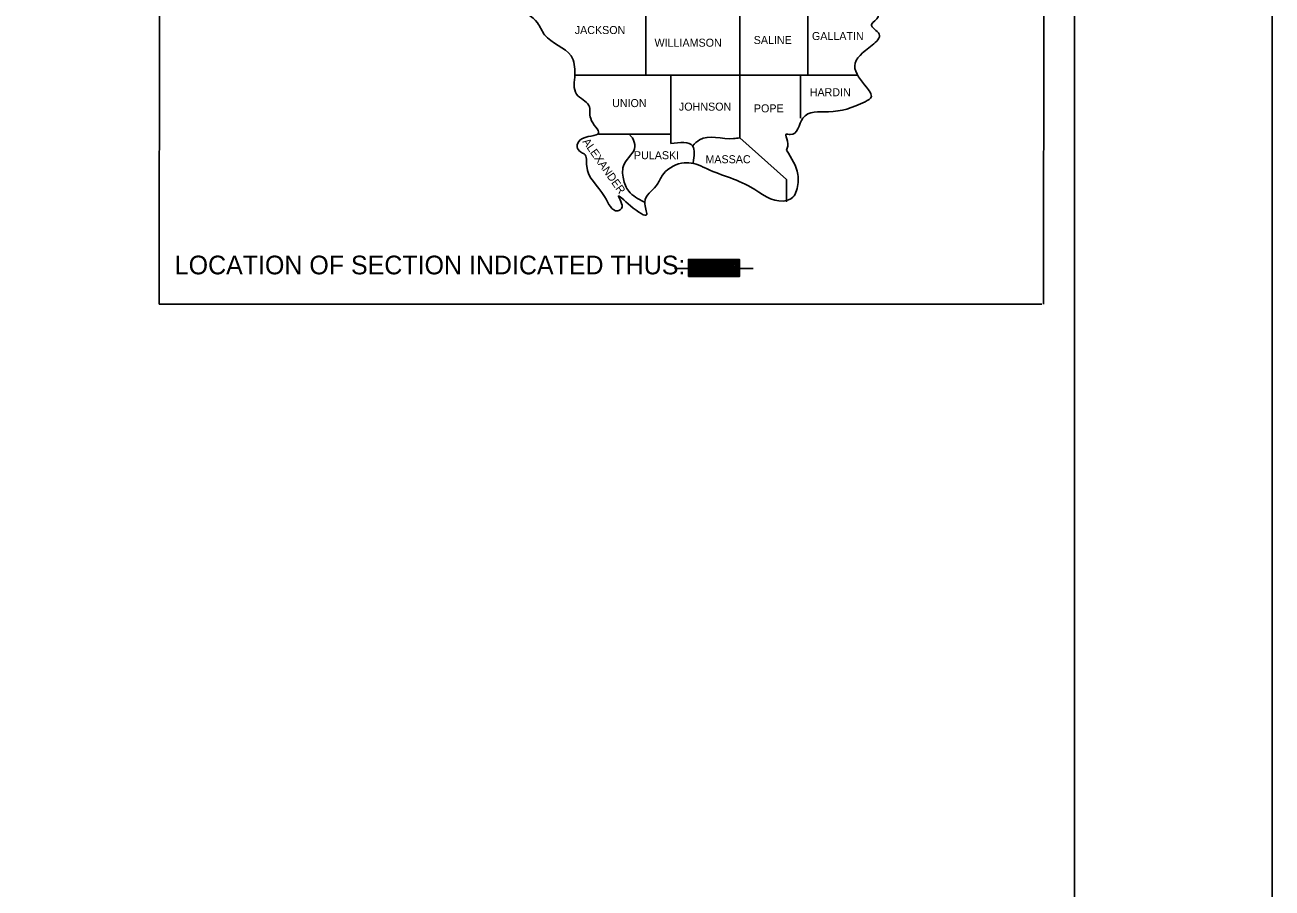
# Model space of a CAD drawing. Extents: x 402664 to 405384, y 1167702 to 1169832.
# Drawn here: x 403967 to 404282.5, y 1169189.6 to 1169407.8 of the extents above; entities that cross this region are included whole.
import ezdxf

# ---------------------------------------------------------------- set-up
doc = ezdxf.new("R2010")
doc.units = 0
doc.layers.add('Level 48', color=7, linetype='Continuous')
doc.layers.add('Sheets_General Details', color=7, linetype='Continuous')

msp = doc.modelspace()

# ---------------------------------------------------------------- linework, layer by layer
at = {"layer": 'Level 48'}
msp.add_lwpolyline([(403381.43, 1169831.92), (404282.46, 1169831.92), (404282.46, 1168661.92), (403381.43, 1168661.92)], close=True, dxfattribs=at)
at = {"layer": 'Sheets_General Details'}
for p, q in [((404282.46, 1169831.92), (404282.46, 1168661.92)), ((404232.46, 1169771.92), (404232.46, 1168721.92)), ((404001.37, 1169692.45), (404000.92, 1169337.2)), ((404225.05, 1169692.45), (404224.61, 1169337.2)), ((404147.78, 1169379.25), (404147.78, 1169473.13)), ((404124.08, 1169395.18), (404124.08, 1169467.56)), ((404165.04, 1169433.83), (404165.04, 1169395.07)), ((404106.1, 1169395.07), (404177.74, 1169395.07)), ((404130.35, 1169377.81), (404130.35, 1169394.98)), ((404163.14, 1169395.07), (404163.14, 1169384.23)), ((404112.06, 1169380.17), (404130.35, 1169380.17)), ((404120.63, 1169379.21), (404120.01, 1169379.96)), ((404147.78, 1169379.25), (404159.61, 1169368.68)), ((404159.61, 1169368.68), (404159.61, 1169363.09)), ((404123.52, 1169363.04), (404123.84, 1169362.95)), ((404131.27, 1169346.2), (404151.19, 1169346.2)), ((404000.92, 1169337.2), (404224.18, 1169337.2))]:
    msp.add_line(p, q, dxfattribs=at)
msp.add_lwpolyline([(404134.81, 1169344.17), (404134.81, 1169348.5), (404147.72, 1169348.5), (404147.72, 1169344.17)], close=True, dxfattribs=at)
msp.add_lwpolyline([(404135, 1169348.23), (404147.45, 1169348.19), (404147.51, 1169344.38), (404135.06, 1169344.38), (404135.06, 1169347.9), (404147.21, 1169347.86), (404147.27, 1169344.55), (404135.36, 1169344.6), (404135.28, 1169347.64), (404147.03, 1169347.59), (404147.03, 1169344.78), (404135.58, 1169344.88), (404135.54, 1169347.42), (404146.82, 1169347.31), (404146.82, 1169345.01), (404135.88, 1169345.04), (404135.72, 1169347.18), (404146.64, 1169347.04), (404146.55, 1169345.22), (404136.17, 1169345.28), (404135.89, 1169346.93), (404146.2, 1169346.81), (404146.31, 1169345.33), (404136.41, 1169345.44), (404136.19, 1169346.74), (404145.9, 1169346.52), (404146.03, 1169345.59), (404136.55, 1169345.61), (404136.59, 1169346.54), (404145.66, 1169346.33), (404145.74, 1169345.75), (404136.83, 1169345.72), (404136.91, 1169346.36), (404145.48, 1169346.08), (404145.5, 1169345.87), (404137.12, 1169345.87), (404137.15, 1169346.08), (404145.2, 1169345.97)], dxfattribs=at)
for points in [[(404056.34, 1169688), (404056.56, 1169685.88), (404065.54, 1169679.34), (404066.8, 1169672.74), (404070.93, 1169669.15), (404077.86, 1169664.26), (404078.34, 1169659.84), (404078.56, 1169655.3), (404077, 1169648.25), (404074.37, 1169644.45), (404070.44, 1169642.23), (404068.73, 1169638.19), (404067.33, 1169633.44), (404062.91, 1169629.78), (404059.68, 1169629.41), (404058.91, 1169629.27), (404046.66, 1169624.31), (404034.6, 1169622.15), (404031.71, 1169617.23), (404031.22, 1169611.07), (404033.08, 1169608.23), (404036.09, 1169606.76), (404037.98, 1169601.29), (404038.35, 1169598.21), (404036.46, 1169593.77), (404031.97, 1169589.08), (404027.7, 1169578.03), (404015.24, 1169572.66), (404016.21, 1169567.16), (404013.75, 1169561.34), (404013.05, 1169560.59), (404010.12, 1169555.25), (404009.23, 1169549.92), (404009.16, 1169544.58), (404011.38, 1169537.29), (404011.53, 1169533.53), (404015.05, 1169526.08), (404016.39, 1169520.81), (404022.51, 1169514.93), (404028.67, 1169510.21), (404031.82, 1169504.97), (404039.72, 1169501.21), (404042.91, 1169497.76), (404046.03, 1169492.63), (404047.4, 1169486.44), (404047.47, 1169485.41), (404048.59, 1169474.27), (404049.81, 1169473.03), (404052.52, 1169472.86), (404058.49, 1169477.17), (404060.94, 1169477), (404073.22, 1169472.11), (404074.26, 1169468.99), (404071.63, 1169460.41), (404071.03, 1169455.21), (404067.99, 1169449.19), (404063.35, 1169438.04), (404064.35, 1169429.8), (404068.29, 1169426.44), (404072.77, 1169421.25), (404079.64, 1169418.75), (404080.38, 1169418.54), (404081.97, 1169417.83), (404083.9, 1169412.56), (404087.95, 1169412.56), (404091.1, 1169411.91), (404096.66, 1169408.28), (404098.44, 1169405.31), (404105.12, 1169399.94), (404106.09, 1169395.29), (404106.53, 1169390.29), (404109.65, 1169387.42), (404110.09, 1169384.1), (404112.1, 1169380.44), (404107.42, 1169378.7), (404106.68, 1169376.96), (404107.64, 1169375.59), (404108.43, 1169375.18), (404109.09, 1169372.1), (404113.62, 1169364.37), (404116.96, 1169360.81), (404117.92, 1169361.39), (404117.11, 1169364.47), (404120.15, 1169362.04), (404124.26, 1169359.89), (404123.78, 1169362.97), (404126.68, 1169367.14), (404128.09, 1169369.53), (404133.09, 1169372.85), (404137.88, 1169372.17), (404138.81, 1169371.72), (404150.6, 1169366.76), (404158.84, 1169363.27), (404161.24, 1169364.23), (404162.18, 1169365.94), (404162.51, 1169369.98), (404159.65, 1169376.1)], [(404159.65, 1169376.1), (404159.88, 1169378.43), (404159.54, 1169380.17), (404160.58, 1169380.07), (404163.77, 1169384.24), (404170.23, 1169385.84), (404179.54, 1169388.38), (404181.09, 1169389.68), (404180.57, 1169391.12), (404179.87, 1169392.04), (404176.87, 1169397.41), (404181.28, 1169402.67), (404183.1, 1169405.45), (404181.13, 1169407.94), (404182.8, 1169409.82), (404181.43, 1169412.25), (404182.21, 1169413.28), (404183.91, 1169413.38), (404182.54, 1169414.24), (404183.8, 1169420.73), (404185.51, 1169421.9), (404187.7, 1169423.78), (404185.73, 1169424.74), (404188.81, 1169428.12), (404186.51, 1169430.55), (404186.36, 1169431.27), (404186.29, 1169433.49), (404189.11, 1169437.29), (404190.59, 1169436.67), (404193.41, 1169437.98), (404196.78, 1169442.76), (404197.27, 1169446.52), (404199.76, 1169448.71), (404202.54, 1169451.45), (404205.21, 1169457.84), (404207.48, 1169459.31), (404209.99, 1169464.55), (404208.22, 1169472.14), (404208.92, 1169474.33), (404206.21, 1169477.72), (404205.51, 1169481.82), (404204.17, 1169483.15), (404203.43, 1169483.8), (404202.09, 1169485.96), (404204.73, 1169491.81), (404204.21, 1169494.07), (404204.25, 1169497.04), (404206.31, 1169498.98)], [(404135.88, 1169377.16), (404137.62, 1169378.74), (404146.23, 1169379.04), (404147.78, 1169379.25)], [(404120.63, 1169379.21), (404121.3, 1169377.06), (404118.55, 1169372.58), (404118.37, 1169368.85), (404119.74, 1169365.73), (404123.52, 1169363.04)], [(404130.35, 1169377.81), (404135.88, 1169377.19), (404135.99, 1169372.95)]]:
    msp.add_spline(points, degree=3, dxfattribs=at)

# ---------------------------------------------------------------- texts
for s, height, p in [('JACKSON', 2.025, (404106.06, 1169405.49)), ('SALINE', 2.025, (404151.33, 1169402.97)), ('GALLATIN', 2.025, (404166.06, 1169403.97)), ('WILLIAMSON', 2.025, (404126.24, 1169402.28)), ('UNION', 2.025, (404115.51, 1169387.02)), ('HARDIN', 2.025, (404165.5, 1169389.76)), ('JOHNSON', 2.025, (404132.41, 1169386.12)), ('POPE', 2.025, (404151.38, 1169385.68)), ('PULASKI', 2.025, (404121.03, 1169373.84)), ('MASSAC', 2.025, (404139.12, 1169372.82)), ('LOCATION OF SECTION INDICATED THUS: -', 4.725, (404004.87, 1169344.73))]:
    msp.add_text(s, height=height, dxfattribs=at).set_placement(p)
msp.add_text('ALEXANDER', height=2.025, rotation=305.1597, dxfattribs=at).set_placement((404107.93, 1169378.25))

doc.saveas('drawing.dxf')
